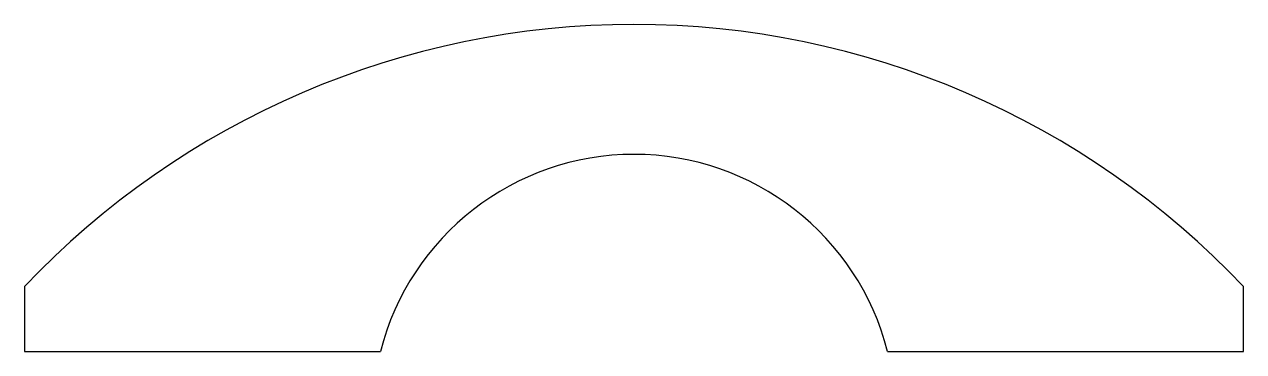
# Model space of a CAD drawing. Header units: inches. Extents: x 0 to 4.7, y 0 to 1.26.
import ezdxf

# ---------------------------------------------------------------- set-up
doc = ezdxf.new("R2010")
doc.units = ezdxf.units.IN
doc.header["$LTSCALE"] = 0.03937
doc.header["$MEASUREMENT"] = 0
doc.layers.add('external', color=6, linetype='Continuous')

msp = doc.modelspace()

# ---------------------------------------------------------------- linework, layer by layer
at = {"layer": 'external'}
for p, q in [((0, 0.25), (0, 0)), ((4.7, 0), (4.7, 0.25)), ((0, 0), (1.3723, 0)), ((3.3277, 0), (4.7, 0))]:
    msp.add_line(p, q, dxfattribs=at)
for centre, radius, start, end in [((2.35, -1.9817), 3.2408, 43.5213, 136.4787), ((2.35, -0.25), 1.0091, 14.3438, 165.6562)]:
    msp.add_arc(centre, radius, start, end, dxfattribs=at)

doc.saveas('drawing.dxf')
